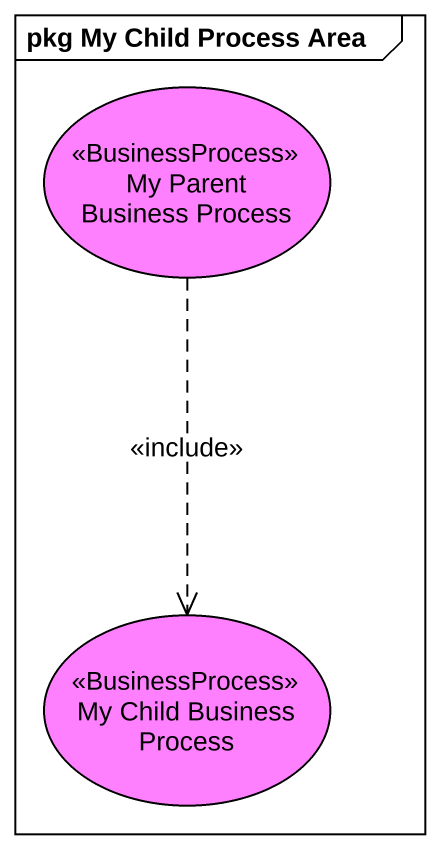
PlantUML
@startuml
mainframe pkg My Child Process Area
usecase "My Parent Business Process" as My_Parent_Business_Process <<BusinessProcess>> #FF80FF
usecase "My Child Business Process" as My_Child_Business_Process <<BusinessProcess>> #FF80FF
My_Parent_Business_Process ..> My_Child_Business_Process : <<include>>
@enduml
